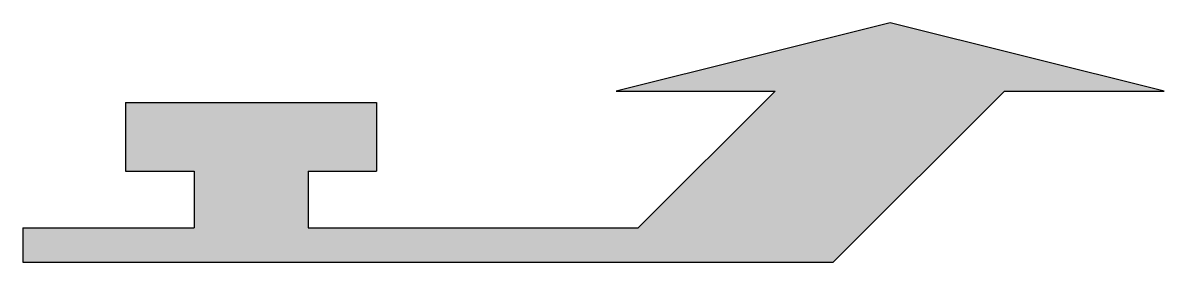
# Model space of a CAD drawing. Header units: metres. Extents: x 0 to 5, y -0.08 to 0.98.
import ezdxf

# ---------------------------------------------------------------- set-up
doc = ezdxf.new("R2010")
doc.units = ezdxf.units.M
doc.header["$LTSCALE"] = 0.2

msp = doc.modelspace()

# ---------------------------------------------------------------- hatches: boundary and pattern name
h = msp.add_hatch(color=256)
h.paths.add_polyline_path([(4.3, 0.675), (5, 0.675), (3.8, 0.975), (2.6, 0.675), (3.2959, 0.675), (2.6959, 0.075), (1.25, 0.075), (1.25, 0.3), (0.75, 0.3), (0.75, 0.075), (0, 0.075), (0, -0.075), (3.55, -0.075)])
h.paths.add_polyline_path([(1.55, 0.625), (0.45, 0.625), (0.45, 0.325), (0.75, 0.325), (0.75, 0.3), (1.25, 0.3), (1.25, 0.325), (1.55, 0.325)], flags=17)

# ---------------------------------------------------------------- linework, layer by layer
for p, q in [((3.8, 0.975), (2.6, 0.675)), ((5, 0.675), (3.8, 0.975)), ((2.6, 0.675), (3.2959, 0.675)), ((2.6959, 0.075), (3.2959, 0.675)), ((3.55, -0.075), (4.3, 0.675)), ((4.3, 0.675), (5, 0.675)), ((0.45, 0.625), (1.55, 0.625)), ((0.45, 0.625), (0.45, 0.325)), ((1.55, 0.625), (1.55, 0.325)), ((0.45, 0.325), (0.75, 0.325)), ((0.75, 0.325), (0.75, 0.075)), ((1.25, 0.325), (1.55, 0.325)), ((1.25, 0.325), (1.25, 0.075)), ((0, 0.075), (0.75, 0.075)), ((0, 0.075), (0, -0.075)), ((1.25, 0.075), (2.6959, 0.075)), ((0, -0.075), (3.55, -0.075))]:
    msp.add_line(p, q)

doc.saveas('drawing.dxf')
